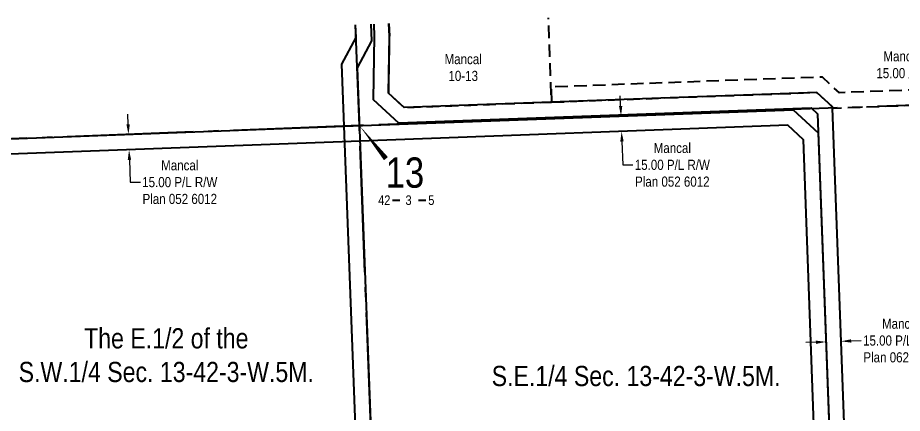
# Model space of a CAD drawing. Extents: x 670596 to 687743, y 5824540 to 5836613.
# Drawn here: x 682327 to 683205, y 5832897 to 5833289 of the extents above; entities that cross this region are included whole.
import ezdxf
from ezdxf.enums import TextEntityAlignment as Align

# ---------------------------------------------------------------- set-up
doc = ezdxf.new("R2010")
doc.units = 0
doc.header["$LTSCALE"] = 5
doc.header["$PDSIZE"] = 0.5
doc.linetypes.add('foc-ACCESSROAD', pattern=[3.75, 2.5, -1.25])
doc.linetypes.add('foc-QUARTERLINE', pattern=[33, 25, -3, 2, -3])
doc.layers.get('Defpoints').update_dxf_attribs({"color": 9})
for name, color, linetype in [('10', 1, 'Continuous'), ('9', 3, 'Continuous'), ('C-SYMBOL', 7, 'Continuous'), ('F-AR', 190, 'foc-ACCESSROAD'), ('F-RW', 190, 'Continuous'), ('F-WS', 190, 'foc-ACCESSROAD'), ('L-QSEC', 8, 'foc-QUARTERLINE'), ('L-SECLBL', 7, 'Continuous')]:
    doc.layers.add(name, color=color, linetype=linetype)
for name, color, linetype, lineweight in [('F-AR-T', 190, 'Continuous', 9), ('F-RW-T', 190, 'Continuous', 9), ('F-WS-T', 190, 'Continuous', 9)]:
    doc.layers.add(name, color=color, linetype=linetype, lineweight=lineweight)
doc.styles.add('175L', font='ARIALN.TTF', dxfattribs={"height": 20})
doc.styles.add('80CG', font='ARIALN.TTF', dxfattribs={"height": 10})
doc.styles.add('80L', font='ARIALN.TTF', dxfattribs={"height": 10})
doc.styles.add('SIMPLEX', font='ARIALN.TTF')
doc.dimstyles.new('Compass 5 000', dxfattribs={"dimscale": 5, "dimtxt": 9, "dimasz": 2, "dimexe": 0.2, "dimexo": 0.0625, "dimgap": 0.5, "dimtad": 0, "dimtih": 1, "dimtoh": 1, "dimzin": 0, "dimdsep": 46, "dimtxsty": '80CG', "dimcen": 0.1, "dimse1": 1, "dimse2": 1, "dimclrd": 256, "dimclrt": 256, "dimaunit": 1, "dimadec": 4, "dimazin": 0, "dimtfac": 0.06, "dimtofl": 0, "dimtmove": 0, "dimatfit": 1, "dimfxl": 0.2, "dimtolj": 1, "dimtzin": 0, "dimlwd": -1, "dimarcsym": 0})

# ---------------------------------------------------------------- blocks, each defined once
blk = doc.blocks.new('L-SECLBL')
at = {"layer": '9', "color": 7}
for p, q in [((-5.08, -27.83), (-12.29, -27.83)), ((20.7, -27.83), (13.5, -27.83))]:
    blk.add_line(p, q, dxfattribs=at)
at = {"layer": '10', "color": 2, "style": 'SIMPLEX'}
blk.add_attdef('SEC', text='', height=30, dxfattribs=at).set_placement((0, 0), align=Align.MIDDLE)
at = {"layer": '10', "color": 5, "style": '80L'}
blk.add_attdef('TWP', text='', height=9.5, dxfattribs=at).set_placement((-14.43, -27.37), align=Align.MIDDLE_RIGHT)
blk.add_attdef('RGE', text='', height=9.5, dxfattribs=at).set_placement((3.62, -27.37), align=Align.MIDDLE_CENTER)
blk.add_attdef('MER', text='', height=9.5, dxfattribs=at).set_placement((23.17, -27.37), align=Align.MIDDLE_LEFT)
blk = doc.blocks.new('*D407')
at = {"layer": 'Defpoints', "color": 0, "transparency": 16777216}
for p in [(683233.83, 5833217.71), (683242.59, 5833218.03), (683234.38, 5833202.72)]:
    blk.add_point(p, dxfattribs=at)
at = {"layer": 'F-AR-T', "transparency": 16777216}
for p, q in [((683241.7, 5833242.06), (683231.7, 5833242.06)), ((683242.22, 5833228.02), (683241.7, 5833242.06)), ((683243.51, 5833193.05), (683243.88, 5833183.05))]:
    blk.add_line(p, q, dxfattribs=at)
for points in [[(683243.89, 5833228.08), (683240.55, 5833227.96), (683242.59, 5833218.03)], [(683245.18, 5833193.11), (683241.84, 5833192.99), (683243.14, 5833203.04)]]:
    blk.add_solid(points, dxfattribs=at)
at = {"layer": 'F-AR-T', "transparency": 16777216, "insert": (683204.42, 5833242.06), "char_height": 10, "attachment_point": 5, "style": '80CG'}
blk.add_mtext('\\A1;Mancal\\P15.00 A/R', dxfattribs=at)
blk = doc.blocks.new('*D431')
at = {"layer": 'Defpoints', "color": 0, "transparency": 16777216}
for p in [(682935.59, 5833191.65), (682926.32, 5833176.04), (682936.16, 5833176.41)]:
    blk.add_point(p, dxfattribs=at)
at = {"layer": 'F-RW-T', "transparency": 16777216}
for p, q in [((682925.38, 5833201.28), (682925, 5833211.27)), ((682926.69, 5833166.05), (682927.55, 5833142.86)), ((682927.55, 5833142.86), (682937.55, 5833142.86))]:
    blk.add_line(p, q, dxfattribs=at)
for points in [[(682927.04, 5833201.34), (682923.71, 5833201.22), (682925.75, 5833191.28)], [(682928.35, 5833166.11), (682925.02, 5833165.99), (682926.32, 5833176.04)]]:
    blk.add_solid(points, dxfattribs=at)
at = {"layer": 'F-RW-T', "transparency": 16777216, "insert": (682976.64, 5833142.86), "char_height": 10, "attachment_point": 5, "style": '80CG'}
blk.add_mtext('\\A1;Mancal\\P15.00 P/L R/W\\PPlan 052 6012', dxfattribs=at)
blk = doc.blocks.new('*D432')
at = {"layer": 'Defpoints', "color": 0, "transparency": 16777216}
for p in [(682461, 5833173.93), (682437.87, 5833157.81), (682461.57, 5833158.69)]:
    blk.add_point(p, dxfattribs=at)
at = {"layer": 'F-RW-T', "transparency": 16777216}
for p, q in [((682436.93, 5833183.04), (682436.56, 5833193.03)), ((682438.25, 5833147.81), (682439.07, 5833125.71)), ((682439.07, 5833125.71), (682449.07, 5833125.71))]:
    blk.add_line(p, q, dxfattribs=at)
for points in [[(682438.6, 5833183.1), (682435.27, 5833182.98), (682437.31, 5833173.05)], [(682439.91, 5833147.88), (682436.58, 5833147.75), (682437.87, 5833157.81)]]:
    blk.add_solid(points, dxfattribs=at)
at = {"layer": 'F-RW-T', "transparency": 16777216, "insert": (682488.16, 5833125.71), "char_height": 10, "attachment_point": 5, "style": '80CG'}
blk.add_mtext('\\A1;Mancal\\P15.00 P/L R/W\\PPlan 052 6012', dxfattribs=at)
blk = doc.blocks.new('*D477')
at = {"layer": 'Defpoints', "color": 0, "transparency": 16777216}
for p in [(683128.89, 5832969.9), (683143.87, 5832970.45), (683143.96, 5832967.98)]:
    blk.add_point(p, dxfattribs=at)
at = {"layer": 'F-RW-T', "transparency": 16777216}
for p, q in [((683118.99, 5832967.05), (683109, 5832966.68)), ((683153.96, 5832968.35), (683163.95, 5832968.71))]:
    blk.add_line(p, q, dxfattribs=at)
for points in [[(683118.93, 5832968.72), (683119.05, 5832965.39), (683128.99, 5832967.42)], [(683153.9, 5832970.01), (683154.02, 5832966.68), (683143.96, 5832967.98)]]:
    blk.add_solid(points, dxfattribs=at)
at = {"layer": 'F-RW-T', "transparency": 16777216, "insert": (683203.04, 5832968.71), "char_height": 10, "attachment_point": 5, "style": '80CG'}
blk.add_mtext('\\A1;Mancal\\P15.00 P/L R/W\\PPlan 062 2781', dxfattribs=at)

msp = doc.modelspace()

# ---------------------------------------------------------------- linework, layer by layer
at = {"layer": 'F-AR', "flags": 128}
msp.add_lwpolyline([(682856.858, 5833205.023), (683119.831, 5833214.705), (683136.617, 5833199.11), (683469.906, 5833211.408), (683469.353, 5833226.396), (683142.274, 5833214.327), (683125.488, 5833229.922), (682856.299, 5833220.011)], close=True, dxfattribs=at)
at = {"layer": 'F-RW', "flags": 128}
for points in [[(682680.541, 5833282.338), (682680.998, 5833270.2), (682679.933, 5833207.622), (682704.916, 5833184.43), (683114.164, 5833199.486), (683120.61, 5833193.495), (683137.658, 5832732.494), (683153.037, 5832723.171)], [(683153.037, 5832723.171), (683151.555, 5832762.538), (683135.427, 5833198.998), (683135.38, 5833200.259), (683119.831, 5833214.705), (682710.575, 5833199.637), (682695.038, 5833214.062), (682695.993, 5833270.359), (682695.484, 5833282.889)], [(682677.557, 5833282.227), (682678.181, 5833265.662), (682664.171, 5833239.171), (682695.401, 5832407.346), (682693.047, 5832402.891), (682694.013, 5832376.922), (682679.043, 5832376.392), (682677.91, 5832406.371), (682680.255, 5832410.802), (682649.035, 5833242.637), (682663.04, 5833269.104), (682662.567, 5833281.674)]]:
    msp.add_lwpolyline(points, dxfattribs=at)
msp.add_lwpolyline([(683123.06, 5832721.972), (683106.567, 5833167.796), (683091.031, 5833182.179), (682666.934, 5833166.384), (682265.446, 5833151.344), (682222.057, 5833100.556), (682210.653, 5833110.297), (682258.554, 5833166.365), (682651.33, 5833181.226), (683096.486, 5833197.564), (683121.323, 5833174.57), (683138.049, 5832722.447)], close=True, dxfattribs=at)
at = {"layer": 'F-WS', "flags": 128}
msp.add_lwpolyline([(682695.484, 5833282.889), (682695.993, 5833270.359), (682695.038, 5833214.062), (682710.575, 5833199.637), (682856.858, 5833205.023), (682853.735, 5833288.728)], dxfattribs=at)
at = {"layer": 'L-QSEC', "flags": 128}
for points in [[(682666.359, 5833181.759), (682662.578, 5833281.675)], [(683469.906, 5833211.408), (682666.359, 5833181.759)], [(682666.359, 5833181.759), (681863.19, 5833151.299)], [(682696.548, 5832377.025), (682666.359, 5833181.759)]]:
    msp.add_lwpolyline(points, dxfattribs=at)
at = {"layer": 'L-SECLBL', "flags": 128}
msp.add_lwpolyline([(682666.359, 5833181.759, 0, 4.999, 0), (682692.622, 5833149.058, 0, 0, 0)], format="xyseb", dxfattribs=at)

# ---------------------------------------------------------------- block references
at = {"layer": 'L-SECLBL', "xscale": 0.999876, "yscale": 0.999876, "zscale": 0.999876}
msp.add_blockref('L-SECLBL', (682711.444, 5833135.247), dxfattribs=at).add_auto_attribs({'SEC': '13', 'TWP': '42', 'RGE': '3', 'MER': '5'})

# ---------------------------------------------------------------- texts
at = {"layer": 'C-SYMBOL', "color": 3, "style": '175L'}
msp.add_text('S.E.1/4 Sec. 13-42-3-W.5M.', height=19.99752, dxfattribs=at).set_placement((682940.729, 5832917.625), align=Align.BOTTOM_CENTER)
at = {"layer": 'C-SYMBOL', "color": 3, "insert": (682474.791, 5832980.947), "char_height": 19.99752, "width": 292.84226, "attachment_point": 2, "style": '175L'}
msp.add_mtext('The E.1/2 of the\\PS.W.1/4 Sec. 13-42-3-W.5M.', dxfattribs=at)
at = {"layer": 'F-WS-T', "insert": (682747.057, 5833252.708), "char_height": 9.99876, "attachment_point": 1, "style": '175L'}
msp.add_mtext_dynamic_manual_height_columns('\\pi3.7112;Mancal\\P\\pi7.5716;10-13', width=42.66358, gutter_width=100, heights=[0], dxfattribs=at)

# ---------------------------------------------------------------- dimensions: what is measured, and where the dimension line sits
at = {"layer": 'F-AR-T'}
dim = msp.add_linear_dim(base=(683242.589, 5833218.029), p1=(683234.384, 5833202.718), p2=(683233.831, 5833217.706), angle=92.113143, text='Mancal\\P15.00 A/R', dimstyle='Compass 5 000', dxfattribs=at)
dim.commit()
dim.dimension.update_dxf_attribs({"geometry": '*D407', "text_midpoint": (683204.42, 5833242.059), "dimtype": 161})
at = {"layer": 'F-RW-T'}
for base, p1, p2, picture, middle in [((682926.317, 5833176.044), (682935.595, 5833191.652), (682936.162, 5833176.411), '*D431', (682976.638, 5833142.862)), ((682437.874, 5833157.808), (682461.004, 5833173.931), (682461.571, 5833158.691), '*D432', (682488.156, 5833125.712))]:
    dim = msp.add_linear_dim(base=base, p1=p1, p2=p2, angle=272.132803, text='Mancal\\P15.00 P/L R/W\\PPlan 052 6012', dimstyle='Compass 5 000', dxfattribs=at)
    dim.commit()
    dim.dimension.update_dxf_attribs({"geometry": picture, "text_midpoint": middle, "dimtype": 161})
at = {"layer": 'F-RW-T', "color": 3}
dim = msp.add_aligned_dim(p1=(683128.895, 5832969.897), p2=(683143.873, 5832970.45), distance=-2.476, text='Mancal\\P15.00 P/L R/W\\PPlan 062 2781', dimstyle='Compass 5 000', dxfattribs=at)
dim.commit()
dim.dimension.update_dxf_attribs({"geometry": '*D477', "text_midpoint": (683203.036, 5832968.715)})

doc.saveas('drawing.dxf')
